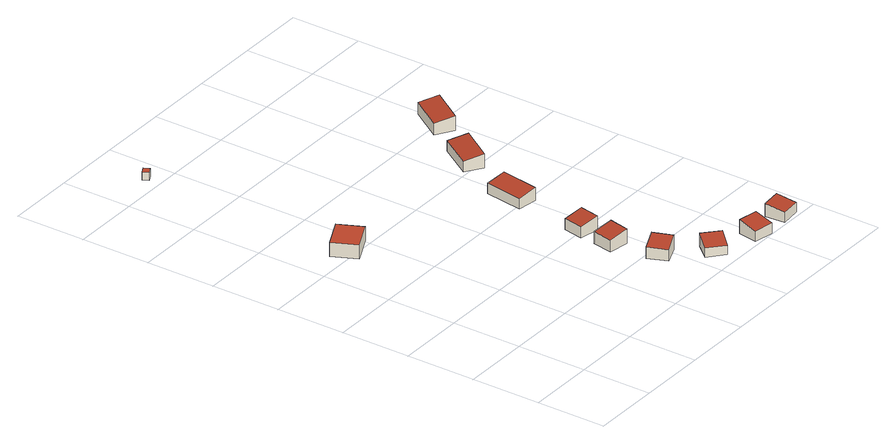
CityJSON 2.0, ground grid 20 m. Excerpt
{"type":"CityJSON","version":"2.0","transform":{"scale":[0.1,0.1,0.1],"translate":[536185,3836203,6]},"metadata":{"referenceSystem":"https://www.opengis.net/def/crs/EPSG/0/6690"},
"CityObjects":{
"building1":{"type":"Building","attributes":{"class":"3001","measuredHeight":4.1,"BuildingDetailAttribute.specifiedBuildingCoverageRate":0.6,"BuildingDetailAttribute.surveyYear":2021,"BuildingIDAttribute.prefecture":"27","BuildingIDAttribute.city":"27104"},"geometry":[{"type":"Solid","lod":"2","boundaries":[[[[0,1,2,3]],[[4,5,6,7]],[[7,1,0,4]],[[4,0,3,5]],[[6,2,1,7]],[[5,3,2,6]]]],"semantics":{"surfaces":[{"type":"GroundSurface"},{"type":"RoofSurface"},{"type":"WallSurface"}],"values":[[0,1,2,2,2,2]]}}]},
"building2":{"type":"Building","attributes":{"class":"3001","measuredHeight":2.4,"BuildingDetailAttribute.specifiedBuildingCoverageRate":0.6,"BuildingDetailAttribute.surveyYear":2021,"BuildingIDAttribute.prefecture":"27","BuildingIDAttribute.city":"27104"},"geometry":[{"type":"Solid","lod":"2","boundaries":[[[[8,9,10,11]],[[12,13,14,15]],[[12,8,11,13]],[[15,9,8,12]],[[13,11,10,14]],[[14,10,9,15]]]],"semantics":{"surfaces":[{"type":"GroundSurface"},{"type":"RoofSurface"},{"type":"WallSurface"}],"values":[[0,1,2,2,2,2]]}}]},
"building3":{"type":"Building","attributes":{"class":"3003","measuredHeight":4.2,"BuildingDetailAttribute.specifiedBuildingCoverageRate":0.6,"BuildingDetailAttribute.surveyYear":2021,"BuildingIDAttribute.prefecture":"27","BuildingIDAttribute.city":"27104"},"geometry":[{"type":"Solid","lod":"2","boundaries":[[[[16,17,18,19]],[[20,21,22,23]],[[21,19,18,22]],[[23,17,16,20]],[[22,18,17,23]],[[20,16,19,21]]]],"semantics":{"surfaces":[{"type":"GroundSurface"},{"type":"RoofSurface"},{"type":"WallSurface"}],"values":[[0,1,2,2,2,2]]}}]},
"building4":{"type":"Building","attributes":{"class":"3003","measuredHeight":4.3,"BuildingDetailAttribute.specifiedBuildingCoverageRate":0.6,"BuildingDetailAttribute.surveyYear":2021,"BuildingIDAttribute.prefecture":"27","BuildingIDAttribute.city":"27104"},"geometry":[{"type":"Solid","lod":"2","boundaries":[[[[24,25,26,27]],[[28,29,30,31]],[[29,27,26,30]],[[31,25,24,28]],[[28,24,27,29]],[[30,26,25,31]]]],"semantics":{"surfaces":[{"type":"GroundSurface"},{"type":"RoofSurface"},{"type":"WallSurface"}],"values":[[0,1,2,2,2,2]]}}]},
"building5":{"type":"Building","attributes":{"class":"3003","measuredHeight":4.2,"BuildingDetailAttribute.specifiedBuildingCoverageRate":0.6,"BuildingDetailAttribute.surveyYear":2021,"BuildingIDAttribute.prefecture":"27","BuildingIDAttribute.city":"27104"},"geometry":[{"type":"Solid","lod":"2","boundaries":[[[[32,33,34,35]],[[36,37,38,39]],[[36,32,35,37]],[[38,34,33,39]],[[37,35,34,38]],[[39,33,32,36]]]],"semantics":{"surfaces":[{"type":"GroundSurface"},{"type":"RoofSurface"},{"type":"WallSurface"}],"values":[[0,1,2,2,2,2]]}}]},
"building6":{"type":"Building","attributes":{"class":"3003","measuredHeight":3.8,"BuildingDetailAttribute.specifiedBuildingCoverageRate":0.6,"BuildingDetailAttribute.surveyYear":2021,"BuildingIDAttribute.prefecture":"27","BuildingIDAttribute.city":"27104"},"geometry":[{"type":"Solid","lod":"2","boundaries":[[[[40,41,42,43]],[[44,45,46,47]],[[45,43,42,46]],[[46,42,41,47]],[[47,41,40,44]],[[44,40,43,45]]]],"semantics":{"surfaces":[{"type":"GroundSurface"},{"type":"RoofSurface"},{"type":"WallSurface"}],"values":[[0,1,2,2,2,2]]}}]},
"building7":{"type":"Building","attributes":{"1/2500図郭":"054","区名":"此花区","町丁目名称":"北港緑地２丁目","街区番号":1,"class":"3003","usage":"402","measuredHeight":3.8,"storeysAboveGround":1,"BuildingDetailAttribute.buildingRoofEdgeArea":76.38,"BuildingDetailAttribute.buildingStructureType":"601","BuildingDetailAttribute.buildingStructureOrgType":"1","BuildingDetailAttribute.detailedUsage":"1418","BuildingDetailAttribute.groundFloorUsage":"1418","BuildingDetailAttribute.specifiedBuildingCoverageRate":0.6,"BuildingDetailAttribute.surveyYear":2021,"BuildingIDAttribute.prefecture":"27","BuildingIDAttribute.city":"27104"},"geometry":[{"type":"Solid","lod":"2","boundaries":[[[[48,49,50,51]],[[52,53,54,55]],[[54,50,49,55]],[[55,49,48,52]],[[53,51,50,54]],[[52,48,51,53]]]],"semantics":{"surfaces":[{"type":"GroundSurface"},{"type":"RoofSurface"},{"type":"WallSurface"}],"values":[[0,1,2,2,2,2]]}}]},
"building8":{"type":"Building","attributes":{"class":"3003","measuredHeight":4,"BuildingDetailAttribute.specifiedBuildingCoverageRate":0.6,"BuildingDetailAttribute.surveyYear":2021,"BuildingIDAttribute.prefecture":"27","BuildingIDAttribute.city":"27104"},"geometry":[{"type":"Solid","lod":"2","boundaries":[[[[56,57,58,59]],[[60,61,62,63]],[[62,58,57,63]],[[60,56,59,61]],[[63,57,56,60]],[[61,59,58,62]]]],"semantics":{"surfaces":[{"type":"GroundSurface"},{"type":"RoofSurface"},{"type":"WallSurface"}],"values":[[0,1,2,2,2,2]]}}]},
"building9":{"type":"Building","attributes":{"class":"3003","measuredHeight":3.9,"BuildingDetailAttribute.specifiedBuildingCoverageRate":0.6,"BuildingDetailAttribute.surveyYear":2021,"BuildingIDAttribute.prefecture":"27","BuildingIDAttribute.city":"27104"},"geometry":[{"type":"Solid","lod":"2","boundaries":[[[[64,65,66,67]],[[68,69,70,71]],[[69,67,66,70]],[[68,64,67,69]],[[70,66,65,71]],[[71,65,64,68]]]],"semantics":{"surfaces":[{"type":"GroundSurface"},{"type":"RoofSurface"},{"type":"WallSurface"}],"values":[[0,1,2,2,2,2]]}}]},
"building10":{"type":"Building","attributes":{"1/2500図郭":"054","区名":"此花区","町丁目名称":"北港緑地２丁目","街区番号":1,"class":"3003","usage":"402","measuredHeight":4,"storeysAboveGround":1,"BuildingDetailAttribute.buildingRoofEdgeArea":74.42,"BuildingDetailAttribute.buildingStructureType":"601","BuildingDetailAttribute.buildingStructureOrgType":"1","BuildingDetailAttribute.detailedUsage":"1418","BuildingDetailAttribute.groundFloorUsage":"1418","BuildingDetailAttribute.specifiedBuildingCoverageRate":0.6,"BuildingDetailAttribute.surveyYear":2021,"BuildingIDAttribute.prefecture":"27","BuildingIDAttribute.city":"27104"},"geometry":[{"type":"Solid","lod":"2","boundaries":[[[[72,73,74,75]],[[76,77,78,79]],[[79,73,72,76]],[[76,72,75,77]],[[77,75,74,78]],[[78,74,73,79]]]],"semantics":{"surfaces":[{"type":"GroundSurface"},{"type":"RoofSurface"},{"type":"WallSurface"}],"values":[[0,1,2,2,2,2]]}}]},
"building11":{"type":"Building","attributes":{"1/2500図郭":"054","区名":"此花区","町丁目名称":"北港緑地２丁目","街区番号":1,"class":"3003","usage":"402","measuredHeight":4.3,"storeysAboveGround":1,"BuildingDetailAttribute.buildingRoofEdgeArea":72.55,"BuildingDetailAttribute.buildingStructureType":"601","BuildingDetailAttribute.buildingStructureOrgType":"1","BuildingDetailAttribute.detailedUsage":"1418","BuildingDetailAttribute.groundFloorUsage":"1418","BuildingDetailAttribute.specifiedBuildingCoverageRate":0.6,"BuildingDetailAttribute.surveyYear":2021,"BuildingIDAttribute.prefecture":"27","BuildingIDAttribute.city":"27104"},"geometry":[{"type":"Solid","lod":"2","boundaries":[[[[80,81,82,83]],[[84,85,86,87]],[[84,80,83,85]],[[85,83,82,86]],[[87,81,80,84]],[[86,82,81,87]]]],"semantics":{"surfaces":[{"type":"GroundSurface"},{"type":"RoofSurface"},{"type":"WallSurface"}],"values":[[0,1,2,2,2,2]]}}]}
},
"vertices":[
[90,828,66],[123,759,66],[39,719,66],[6,788,66],[90,828,107],[6,788,107],[39,719,107],[123,759,107],
[65,1403,63],[74,1386,63],[57,1377,63],[48,1394,63],[65,1403,87],[48,1394,87],[57,1377,87],[74,1386,87],
[541,191,6],[595,212,6],[617,158,6],[563,136,6],[541,191,39],[563,136,39],[617,158,48],[595,212,49],
[525,339,7],[582,328,7],[571,271,7],[514,281,7],[525,339,41],[514,281,41],[571,271,50],[582,328,51],
[535,436,9],[592,426,9],[581,368,9],[524,379,9],[535,436,41],[524,379,41],[581,368,50],[592,426,50],
[630,72,6],[669,116,6],[713,77,6],[674,34,6],[630,72,34],[674,34,33],[713,77,43],[669,116,43],
[569,698,9],[627,689,9],[610,579,9],[552,588,9],[569,698,39],[552,588,38],[610,579,47],[627,689,47],
[767,13,6],[777,70,6],[835,60,6],[825,3,6],[767,13,36],[825,3,36],[835,60,46],[777,70,46],
[887,7,6],[882,65,6],[940,71,6],[945,13,6],[887,7,35],[945,13,34],[940,71,44],[882,65,44],
[680,901,10],[729,869,10],[667,776,10],[619,808,10],[680,901,41],[619,808,41],[667,776,50],[729,869,50],
[789,1068,9],[838,1036,9],[776,943,9],[727,975,9],[789,1068,43],[727,975,43],[776,943,52],[838,1036,52]
]}
